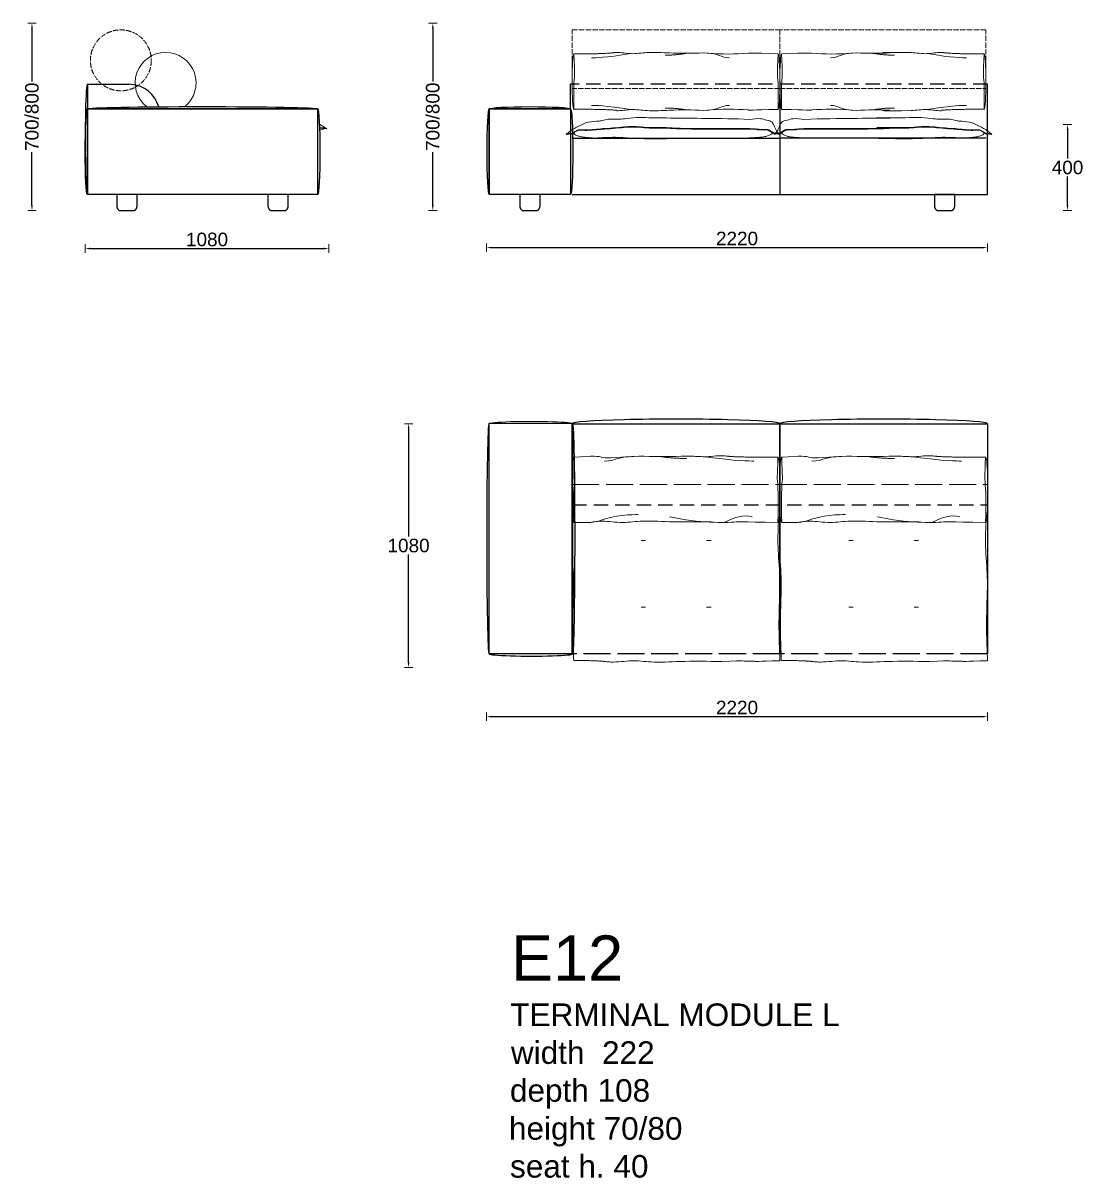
# Model space of a CAD drawing. Header units: millimetres. Extents: x 6668 to 47386, y -6732 to 35544.
# Drawn here: x 29141 to 33837, y 23814 to 28930 of the extents above; entities that cross this region are included whole.
import ezdxf

# ---------------------------------------------------------------- set-up
doc = ezdxf.new("R2010")
doc.units = ezdxf.units.MM
doc.linetypes.add('ACAD_ISO02W100', pattern=[15, 12, -3])
doc.linetypes.add('NASCOSTA', pattern=[9.525, 6.35, -3.175])
doc.layers.add('_ARREDO', color=7, linetype='Continuous')
doc.layers.add('TESTO', color=1, linetype='Continuous')
for name, color, linetype, lineweight in [('_CUSCINO SEDUTA', 8, 'Continuous', 9), ('_QUOTE', 1, 'Continuous', 9), ('_RULLO', 8, 'Continuous', 9)]:
    doc.layers.add(name, color=color, linetype=linetype, lineweight=lineweight)
doc.styles.add('Arial', font='arial.ttf')
doc.styles.get("Standard").update_dxf_attribs({"font": 'arial.ttf'})
doc.dimstyles.new('1_1', dxfattribs={"dimscale": 15, "dimtxt": 4, "dimasz": 1.5, "dimexe": 1.25, "dimexo": 2, "dimtad": 1, "dimtih": 1, "dimtoh": 1, "dimdec": 0, "dimtxsty": 'Standard', "dimcen": 2.5, "dimclrd": 256, "dimclre": 256, "dimclrt": 256, "dimadec": 0, "dimazin": 0, "dimtfac": 1, "dimtdec": 0, "dimtmove": 0, "dimatfit": 3, "dimfxl": 1.25, "dimfxlon": 1, "dimlwe": 0, "dimarcsym": 0})

# ---------------------------------------------------------------- blocks, each defined once
blk = doc.blocks.new('mr_central_90')
at = {"layer": '_ARREDO'}
for p, q in [((-46, -101.99), (-46, 0.01)), ((-46, 0.01), (46, 0.01)), ((46, 0.01), (46, -101.99))]:
    blk.add_line(p, q, dxfattribs=at)
at = {"layer": '_ARREDO', "linetype": 'ACAD_ISO02W100'}
blk.add_line((46, -101.99), (-46, -101.99), dxfattribs=at)
at = {"layer": '_ARREDO'}
blk.add_ellipse((0, 0), major_axis=(46, 0.01), ratio=0.043679, start_param=-0.000011, end_param=3.141593, dxfattribs=at)
at = {"layer": '_CUSCINO SEDUTA'}
for p, q in [((-15.5, -51.74), (-13.5, -51.74)), ((13.5, -51.74), (15.5, -51.74)), ((-15.5, -81.24), (-13.5, -81.24)), ((13.5, -81.24), (15.5, -81.24))]:
    blk.add_line(p, q, dxfattribs=at)
at = {"layer": '_CUSCINO SEDUTA', "lineweight": 9}
for points, degree in [([(-46.11, -56.03), (-46.28, -51.96), (-46.22, -47.88), (-45.97, -43.81)], 3), ([(45.25, -56.05), (45.08, -51.89), (45.15, -47.72), (45.41, -43.56)], 3), ([(-45.38, -69.61), (-45.45, -65.09), (-45.92, -60.56), (-46.11, -56.03)], 3), ([(45.98, -69.63), (45.91, -65.11), (45.44, -60.59), (45.25, -56.05)], 3), ([(-45.57, -78.73), (-45.47, -75.69), (-45.33, -72.65), (-45.38, -69.61)], 3), ([(45.79, -78.75), (45.89, -75.71), (46.03, -72.67), (45.98, -69.63)], 3), ([(-45.62, -97.4), (-45.83, -91.16), (-45.77, -84.93), (-45.57, -78.73)], 3), ([(45.74, -97.43), (45.53, -91.19), (45.59, -84.96), (45.79, -78.75)], 3), ([(-45.36, -104.97), (-45.4, -102.45), (-45.53, -99.92), (-45.62, -97.4)], 3), ([(46, -104.99), (45.96, -102.47), (45.83, -99.95), (45.74, -97.43)], 3), ([(-31.25, -105.38), (-35.92, -104.86), (-45.36, -104.97)], 2), ([(-31.25, -105.38), (-30.37, -105.5), (-29.55, -105.57), (-28.74, -105.6)], 3), ([(-28.74, -105.6), (-26.1, -105.67), (-22.49, -105.16), (-19.87, -105.07)], 3), ([(-19.87, -105.07), (-16.96, -104.97), (-14.03, -105.38), (-11.08, -105.55)], 3), ([(-11.08, -105.55), (-6.88, -105.78), (-2.64, -105.52), (1.59, -105.37)], 3), ([(1.59, -105.37), (7.83, -105.16), (14.06, -105.21), (20.26, -105.42)], 3), ([(20.26, -105.42), (32.13, -104.67), (27.94, -105.33), (34.47, -105.26)], 3), ([(34.47, -105.26), (35.15, -105.31), (35.84, -105.38), (46, -104.99)], 3)]:
    blk.add_open_spline(points, degree=degree, dxfattribs=at)
at = {"layer": '_RULLO', "linetype": 'ACAD_ISO02W100'}
blk.add_lwpolyline([(-46, -0.01), (-46, -27.01), (46, -27.01), (46, -0.01)], close=True, dxfattribs=at)
at = {"layer": '_RULLO'}
blk.add_ellipse((-45.19, -29.31), major_axis=(0, 14.51), ratio=0.069077, start_param=0, end_param=3.141593, dxfattribs=at)
at = {"layer": '_RULLO', "extrusion": (0, 0, -1)}
blk.add_ellipse((45.17, -29.33), major_axis=(0, 14.51), ratio=0.069077, start_param=0, end_param=3.141593, dxfattribs=at)
at = {"layer": '_RULLO', "lineweight": 9}
for points, degree in [([(-33.17, -14.8), (-33.85, -14.42), (-36.86, -14.25), (-45.19, -14.8)], 3), ([(-44.92, -25.33), (-44.86, -24.64), (-44.8, -23.96), (-45.19, -14.8)], 3), ([(-16.45, -14.37), (-29.32, -15.12), (-31.08, -15.36), (-33.17, -14.8)], 3), ([(-31.79, -16.58), (-26.61, -16.58), (-26.61, -14.37), (-16.45, -14.37)], 3), ([(2.22, -14.42), (-4.02, -14.63), (-10.25, -14.57), (-16.45, -14.37)], 3), ([(-7.11, -14.55), (-1.61, -15.4), (4.73, -15.4)], 2), ([(10.02, -14.5), (8.27, -14.55), (6.45, -14.27), (2.22, -14.42)], 3), ([(12.68, -14.72), (11.58, -14.61), (11.1, -14.47), (10.02, -14.5)], 3), ([(20.55, -14.19), (17.91, -14.12), (15.31, -14.63), (12.68, -14.72)], 3), ([(12.68, -14.72), (27.39, -16.54), (32.41, -16.54), (34.44, -16.54)], 3), ([(23.06, -14.41), (22.19, -14.29), (21.36, -14.22), (20.55, -14.19)], 3), ([(23.06, -14.41), (27.73, -14.93), (45.17, -14.82)], 2), ([(44.91, -25.35), (44.85, -24.67), (44.79, -23.98), (45.17, -14.82)], 3), ([(-45.19, -43.82), (-45.47, -34.52), (-45.31, -29.91), (-44.92, -25.33)], 3), ([(45.17, -43.84), (45.46, -34.54), (45.29, -29.93), (44.91, -25.35)], 3), ([(-34.82, -43.27), (-27, -40.28), (-19.38, -40.28), (-16.86, -40.28)], 3), ([(33.72, -41.22), (29.7, -40.28), (26.26, -41.27), (21.63, -43.66)], 3), ([(-36.07, -43.41), (-37.66, -43.96), (-45.19, -43.82)], 2), ([(-36.07, -43.41), (-35.2, -43.29), (-34.38, -43.22), (-33.57, -43.19)], 3), ([(-33.57, -43.19), (-30.93, -43.11), (-28.32, -43.63), (-24.7, -43.72)], 3), ([(-24.7, -43.72), (-21.79, -43.82), (-18.86, -43.4), (-15.91, -43.24)], 3), ([(-15.91, -43.24), (-11.71, -43.01), (-7.47, -43.27), (-3.24, -43.42)], 3), ([(-3.24, -43.42), (3, -43.63), (9.23, -43.57), (15.43, -43.37)], 3), ([(-2.83, -41.27), (10.47, -44.06), (21.49, -43.96), (26.64, -43.53)], 3), ([(26.64, -43.53), (27.33, -43.47), (28.01, -43.41), (45.17, -43.8)], 3)]:
    blk.add_open_spline(points, degree=degree, dxfattribs=at)
blk = doc.blocks.new('armrest_38')
at = {"layer": '_ARREDO'}
for p, q in [((-19, -101.99), (-19, 0.01)), ((-19, -0.01), (18, 0.01)), ((18, -101.99), (18, 0.01)), ((-19, -101.99), (18, -101.99))]:
    blk.add_line(p, q, dxfattribs=at)
at = {"layer": '_ARREDO', "extrusion": (0, 0, -1)}
for centre, major_axis, ratio, start_param, end_param in [((-19, -50.99), (0, 51), 0.019608, 3.141593, 6.283185), ((-0.5, -101.99), (-18.5, 0), 0.054047, 3.14149, 6.304844)]:
    blk.add_ellipse(centre, major_axis=major_axis, ratio=ratio, start_param=start_param, end_param=end_param, dxfattribs=at)
at = {"layer": '_ARREDO'}
for centre, major_axis, ratio, start_param, end_param in [((-0.5, 0.01), (18.5, 0), 0.054047, -0.000103, 3.163251), ((18, -50.99), (0, 51), 0.019608, 3.141593, 6.283185)]:
    blk.add_ellipse(centre, major_axis=major_axis, ratio=ratio, start_param=start_param, end_param=end_param, dxfattribs=at)
blk = doc.blocks.new('*D346')
at = {"layer": '_QUOTE', "lineweight": 0, "transparency": 16777216}
for p, q in [((29416.3, 27950.2), (29416.3, 27912.7)), ((30496, 27950.2), (30496, 27912.7))]:
    blk.add_line(p, q, dxfattribs=at)
at = {"layer": '_QUOTE', "lineweight": -2, "transparency": 16777216}
blk.add_line((29438.8, 27931.4), (30473.5, 27931.4), dxfattribs=at)
at = {"layer": '_QUOTE', "transparency": 16777216}
for points in [[(29438.8, 27935.2), (29438.8, 27927.7), (29416.3, 27931.4)], [(30473.5, 27935.2), (30473.5, 27927.7), (30496, 27931.4)]]:
    blk.add_solid(points, dxfattribs=at)
at = {"layer": 'Defpoints', "color": 0, "transparency": 16777216}
for p in [(29416.3, 28459.2), (30496, 28463.3), (30496, 27931.4)]:
    blk.add_point(p, dxfattribs=at)
at = {"layer": '_QUOTE', "transparency": 16777216, "insert": (29956.1, 27971.4), "char_height": 60, "attachment_point": 5}
blk.add_mtext('1080', dxfattribs=at)
blk = doc.blocks.new('*D235')
at = {"layer": '_QUOTE', "lineweight": 0, "transparency": 16777216}
for p, q in [((31194.9, 27954.3), (31194.9, 27916.8)), ((33414.5, 27954.3), (33414.5, 27916.8))]:
    blk.add_line(p, q, dxfattribs=at)
at = {"layer": '_QUOTE', "lineweight": -2, "transparency": 16777216}
blk.add_line((31217.4, 27935.5), (33392, 27935.5), dxfattribs=at)
at = {"layer": '_QUOTE', "transparency": 16777216}
for points in [[(31217.4, 27939.3), (31217.4, 27931.8), (31194.9, 27935.5)], [(33392, 27939.3), (33392, 27931.8), (33414.5, 27935.5)]]:
    blk.add_solid(points, dxfattribs=at)
at = {"layer": 'Defpoints', "color": 0, "transparency": 16777216}
for p in [(33414.5, 28360.2), (31194.9, 28292.3), (33414.5, 27935.5)]:
    blk.add_point(p, dxfattribs=at)
at = {"layer": '_QUOTE', "transparency": 16777216, "insert": (32304.7, 27975.5), "char_height": 60, "attachment_point": 5}
blk.add_mtext('2220', dxfattribs=at)
blk = doc.blocks.new('*D236')
at = {"layer": '_QUOTE', "lineweight": 0, "transparency": 16777216}
for p, q in [((31194.9, 25876.3), (31194.9, 25838.8)), ((33414.5, 25876.3), (33414.5, 25838.8))]:
    blk.add_line(p, q, dxfattribs=at)
at = {"layer": '_QUOTE', "lineweight": -2, "transparency": 16777216}
blk.add_line((31217.4, 25857.5), (33392, 25857.5), dxfattribs=at)
at = {"layer": '_QUOTE', "transparency": 16777216}
for points in [[(31217.4, 25861.3), (31217.4, 25853.8), (31194.9, 25857.5)], [(33392, 25861.3), (33392, 25853.8), (33414.5, 25857.5)]]:
    blk.add_solid(points, dxfattribs=at)
at = {"layer": 'Defpoints', "color": 0, "transparency": 16777216}
for p in [(33414.5, 26282.2), (31194.9, 26214.3), (33414.5, 25857.5)]:
    blk.add_point(p, dxfattribs=at)
at = {"layer": '_QUOTE', "transparency": 16777216, "insert": (32304.7, 25897.5), "char_height": 60, "attachment_point": 5}
blk.add_mtext('2220', dxfattribs=at)
blk = doc.blocks.new('*D237')
at = {"layer": '_QUOTE', "lineweight": 0, "transparency": 16777216}
for p, q in [((30868, 27155.5), (30830.5, 27155.5)), ((30868, 26075), (30830.5, 26075))]:
    blk.add_line(p, q, dxfattribs=at)
at = {"layer": '_QUOTE', "lineweight": -2, "transparency": 16777216}
for p, q in [((30849.2, 27133), (30849.2, 26655.3)), ((30849.2, 26097.5), (30849.2, 26575.2))]:
    blk.add_line(p, q, dxfattribs=at)
at = {"layer": '_QUOTE', "transparency": 16777216}
for points in [[(30845.5, 27133), (30853, 27133), (30849.2, 27155.5)], [(30845.5, 26097.5), (30853, 26097.5), (30849.2, 26075)]]:
    blk.add_solid(points, dxfattribs=at)
at = {"layer": 'Defpoints', "color": 0, "transparency": 16777216}
for p in [(30849.2, 27155.5), (32574.9, 27155.5), (32493.6, 26075)]:
    blk.add_point(p, dxfattribs=at)
at = {"layer": '_QUOTE', "transparency": 16777216, "insert": (30849.2, 26615.2), "char_height": 60, "attachment_point": 5}
blk.add_mtext('1080', dxfattribs=at)
blk = doc.blocks.new('*D273')
at = {"layer": '_QUOTE', "lineweight": 0, "transparency": 16777216}
for p, q in [((29199.1, 28930.2), (29161.6, 28930.2)), ((29199.1, 28100.3), (29161.6, 28100.3))]:
    blk.add_line(p, q, dxfattribs=at)
at = {"layer": '_QUOTE', "lineweight": -2, "transparency": 16777216}
for p, q in [((29180.3, 28907.7), (29180.3, 28672.1)), ((29180.3, 28122.8), (29180.3, 28358.4))]:
    blk.add_line(p, q, dxfattribs=at)
at = {"layer": '_QUOTE', "transparency": 16777216}
for points in [[(29176.6, 28907.7), (29184.1, 28907.7), (29180.3, 28930.2)], [(29176.6, 28122.8), (29184.1, 28122.8), (29180.3, 28100.3)]]:
    blk.add_solid(points, dxfattribs=at)
at = {"layer": 'Defpoints', "color": 0, "transparency": 16777216}
for p in [(29750.4, 28930.2), (29180.3, 28100.3), (29942.8, 28100.3)]:
    blk.add_point(p, dxfattribs=at)
at = {"layer": '_QUOTE', "transparency": 16777216, "insert": (29180.3, 28515.2), "char_height": 60, "attachment_point": 5, "rotation": 90}
blk.add_mtext('700/800', dxfattribs=at)
blk = doc.blocks.new('*D274')
at = {"layer": '_QUOTE', "lineweight": 0, "transparency": 16777216}
for p, q in [((30975.3, 28930.2), (30937.8, 28930.2)), ((30975.3, 28100.3), (30937.8, 28100.3))]:
    blk.add_line(p, q, dxfattribs=at)
at = {"layer": '_QUOTE', "lineweight": -2, "transparency": 16777216}
for p, q in [((30956.5, 28907.7), (30956.5, 28672.1)), ((30956.5, 28122.8), (30956.5, 28358.4))]:
    blk.add_line(p, q, dxfattribs=at)
at = {"layer": '_QUOTE', "transparency": 16777216}
for points in [[(30952.8, 28907.7), (30960.3, 28907.7), (30956.5, 28930.2)], [(30952.8, 28122.8), (30960.3, 28122.8), (30956.5, 28100.3)]]:
    blk.add_solid(points, dxfattribs=at)
at = {"layer": 'Defpoints', "color": 0, "transparency": 16777216}
for p in [(31526.6, 28930.2), (30956.5, 28100.3), (31719, 28100.3)]:
    blk.add_point(p, dxfattribs=at)
at = {"layer": '_QUOTE', "transparency": 16777216, "insert": (30956.5, 28515.2), "char_height": 60, "attachment_point": 5, "rotation": 90}
blk.add_mtext('700/800', dxfattribs=at)
blk = doc.blocks.new('*D302')
at = {"layer": '_QUOTE', "lineweight": 0, "transparency": 16777216}
for p, q in [((33750.6, 28480.3), (33788.1, 28480.3)), ((33750.6, 28100.3), (33788.1, 28100.3))]:
    blk.add_line(p, q, dxfattribs=at)
at = {"layer": '_QUOTE', "lineweight": -2, "transparency": 16777216}
for p, q in [((33769.3, 28457.8), (33769.3, 28330.3)), ((33769.3, 28122.8), (33769.3, 28250.3))]:
    blk.add_line(p, q, dxfattribs=at)
at = {"layer": '_QUOTE', "transparency": 16777216}
for points in [[(33765.6, 28457.8), (33773.1, 28457.8), (33769.3, 28480.3)], [(33765.6, 28122.8), (33773.1, 28122.8), (33769.3, 28100.3)]]:
    blk.add_solid(points, dxfattribs=at)
at = {"layer": 'Defpoints', "color": 0, "transparency": 16777216}
for p in [(33125.8, 28480.3), (33125.8, 28100.3), (33769.3, 28100.3)]:
    blk.add_point(p, dxfattribs=at)
at = {"layer": '_QUOTE', "transparency": 16777216, "insert": (33769.3, 28290.3), "char_height": 60, "attachment_point": 5}
blk.add_mtext('400', dxfattribs=at)
blk = doc.blocks.new('PIEDINO MIAMI SOFT_PANAMA H7CM')
at = {"color": 0, "linetype": 'ByBlock', "lineweight": -2}
for points in [[(45, 0), (-45, 0)], [(-45, 0), (-45, -50.4)], [(-45, -50.4), (-45, -51.2), (-44.9, -52), (-44.8, -52.9), (-44.7, -53.7), (-44.5, -54.5), (-44.4, -55.3), (-44.2, -56.1), (-43.9, -56.9), (-43.7, -57.7), (-43.4, -58.5), (-43.1, -59.3), (-42.7, -60), (-42.4, -60.8), (-42, -61.5), (-41.6, -62.2), (-41.1, -63), (-40.7, -63.6), (-40.2, -64.3), (-39.7, -65), (-39.1, -65.6), (-38.6, -66.2), (-38, -66.8), (-37.4, -67.4), (-36.8, -68), (-36.1, -68.5), (-35.5, -69), (-34.8, -69.5), (-34.1, -70)], [(34.1, -70), (34.8, -69.5), (35.5, -69), (36.1, -68.5), (36.8, -68), (37.4, -67.4), (38, -66.8), (38.6, -66.2), (39.1, -65.6), (39.7, -65), (40.2, -64.3), (40.7, -63.6), (41.1, -63), (41.6, -62.2), (42, -61.5), (42.4, -60.8), (42.7, -60), (43.1, -59.3), (43.4, -58.5), (43.7, -57.7), (43.9, -56.9), (44.2, -56.1), (44.4, -55.3), (44.5, -54.5), (44.7, -53.7), (44.8, -52.9), (44.9, -52), (45, -51.2), (45, -50.4)], [(45, -50.4), (45, 0)], [(-34.1, -70), (34.1, -70)]]:
    blk.add_lwpolyline(points, dxfattribs=at)

msp = doc.modelspace()

# ---------------------------------------------------------------- linework, layer by layer
at = {"layer": '_ARREDO'}
for p, q in [((29426.1, 28660), (29426.1, 28170.3)), ((29426.1, 28660), (29587.5, 28660)), ((31566.9, 28550.1), (31566.9, 28660)), ((32494.5, 28671), (32494.5, 28170.3)), ((33414.5, 28170.3), (33414.5, 28660)), ((30446.1, 28550.3), (29426.1, 28550.3)), ((29426.1, 28550.3), (29426.1, 28170.3)), ((30446.1, 28550.3), (30446.1, 28170.3)), ((31566.9, 28550.1), (31206.9, 28550.1)), ((31206.9, 28550.1), (31206.9, 28170.3)), ((31206.9, 28170.3), (31206.9, 28550.1)), ((31206.9, 28550.1), (31566.9, 28550.1)), ((31566.9, 28550.1), (31566.9, 28170.3)), ((31566.9, 28550.1), (31566.9, 28170.3)), ((31574, 28420.3), (32494.5, 28420.3)), ((33407.4, 28420.3), (32494.5, 28420.3)), ((31566.9, 28170.3), (31206.9, 28170.3)), ((31436.9, 28170.3), (31316.9, 28170.3)), ((31574, 28170.3), (32494.5, 28170.3)), ((32494.5, 28170.3), (33414.5, 28170.3))]:
    msp.add_line(p, q, dxfattribs=at)
for points in [[(29426.1, 28660), (29610, 28660)], [(29619.5, 28658.5), (29610, 28660)]]:
    msp.add_lwpolyline(points, dxfattribs=at)
at = {"layer": '_ARREDO', "linetype": 'NASCOSTA', "ltscale": 10}
for points in [[(33414.5, 28660), (31566.9, 28660)], [(31574.5, 26795.4), (33414.5, 26795.4)]]:
    msp.add_lwpolyline(points, dxfattribs=at)
at = {"layer": '_ARREDO'}
msp.add_lwpolyline([(30446.1, 28170.3), (29426.1, 28170.3), (29426.1, 28550.3), (30446.1, 28550.3)], close=True, dxfattribs=at)
msp.add_arc((29609.2, 28520.6), 138.3, 16.3327, 85.719, dxfattribs=at)
msp.add_ellipse((29426.1, 28415.4), major_axis=(0, 244.6), ratio=0.040884, start_param=0, end_param=3.141593, dxfattribs=at)
at = {"layer": '_ARREDO', "extrusion": (0, 0, -1)}
for centre, major_axis, ratio in [((29426.1, 28360.3), (0, 190), 0.052632), ((29936.1, 28550.3), (510, 0), 0.019608), ((30446.1, 28360.3), (0, -190), 0.052632), ((31206.9, 28360.2), (0, 189.9), 0.052652), ((31386.9, 28550.1), (180, 0), 0.055556), ((31566.9, 28360.2), (0, -189.9), 0.052652)]:
    msp.add_ellipse(centre, major_axis=major_axis, ratio=ratio, start_param=3.141593, end_param=6.283185, dxfattribs=at)
at = {"layer": '_CUSCINO SEDUTA'}
for p, q in [((31681.3, 28459.9), (31701, 28461.3)), ((33300.2, 28459.9), (33280.5, 28461.3))]:
    msp.add_line(p, q, dxfattribs=at)
for points, degree in [([(31752.2, 28504.3), (31740.1, 28504.8), (31730.3, 28506), (31701, 28496.7)], 3), ([(31816.6, 28507.3), (31793.6, 28504.9), (31770.4, 28503.7), (31752.2, 28504.3)], 3), ([(31872.6, 28512.3), (31853.9, 28512.1), (31835.4, 28509.3), (31816.6, 28507.3)], 3), ([(31928, 28510.2), (31909.5, 28510.5), (31891, 28512.7), (31872.6, 28512.3)], 3), ([(31969.3, 28510.7), (31955.6, 28510.9), (31941.8, 28510), (31928, 28510.2)], 3), ([(32031.4, 28508.9), (31997.9, 28509.4), (31983.6, 28510.6), (31969.3, 28510.7)], 3), ([(32362, 28503.3), (32225.7, 28509.7), (32094.8, 28507.9), (32031.4, 28508.9)], 3), ([(32362, 28503.3), (32376.7, 28503.3), (32391.2, 28509), (32409.6, 28506.7)], 3), ([(32409.6, 28506.7), (32418.2, 28505.6), (32427.7, 28502.8), (32435.8, 28500.7)], 3), ([(32435.8, 28500.7), (32446.1, 28498), (32454.2, 28496.5), (32459.8, 28491)], 3), ([(32527.2, 28500.7), (32516.9, 28498), (32508.7, 28496.5), (32503.1, 28491)], 3), ([(32553.4, 28506.7), (32544.7, 28505.6), (32535.2, 28502.8), (32527.2, 28500.7)], 3), ([(32601, 28503.3), (32586.2, 28503.3), (32571.7, 28509), (32553.4, 28506.7)], 3), ([(32601, 28503.3), (32763.4, 28509.7), (32894.3, 28507.9), (32957.1, 28508.9)], 3), ([(32919.3, 28510.7), (32933, 28510.9), (32946.8, 28510), (32960.6, 28510.2)], 3), ([(32957.1, 28508.9), (32990.6, 28509.4), (33004.9, 28510.6), (32919.3, 28510.7)], 3), ([(32960.6, 28510.2), (33071.9, 28510.5), (33090.4, 28512.7), (33108.9, 28512.3)], 3), ([(33108.9, 28512.3), (33127.5, 28512.1), (33146.1, 28509.3), (33164.8, 28507.3)], 3), ([(33164.8, 28507.3), (33187.8, 28504.9), (33211, 28503.7), (33229.2, 28504.3)], 3), ([(33229.2, 28504.3), (33241.3, 28504.8), (33251.2, 28506), (33280.5, 28496.7)], 3), ([(30455, 28481.8), (30458.2, 28480), (30460.7, 28478.4), (30463.2, 28476.8)], 3), ([(30455.3, 28467.3), (30459.6, 28466.5), (30464.7, 28466.5), (30469.5, 28466.2)], 3), ([(30455.4, 28464.9), (30459.7, 28464.2), (30464.7, 28464.1), (30469.5, 28463.8)], 3), ([(30478, 28463.3), (30469.5, 28459.4), (30462.1, 28457.3), (30455.5, 28455.9)], 3), ([(30463.2, 28476.8), (30470.9, 28472), (30478.7, 28467.2), (30486.4, 28462.4)], 3), ([(30469.5, 28466.2), (30473.7, 28466), (30477.8, 28465.6), (30481.9, 28465.2)], 3), ([(30469.5, 28463.8), (30475.3, 28463.6), (30480.9, 28463), (30486.4, 28462.5)], 3), ([(31566, 28451.5), (31559.7, 28446.6), (31553.3, 28441.9), (31546.9, 28437.1)], 3), ([(31636.2, 28489.5), (31583.2, 28465), (31574.7, 28458.2), (31566, 28451.5)], 3), ([(31583.3, 28447.5), (31580.5, 28445.6), (31577.7, 28443.5), (31574.1, 28442.4)], 3), ([(31592.9, 28453.5), (31589.6, 28451.5), (31586.4, 28449.6), (31583.3, 28447.5)], 3), ([(31592.9, 28451.2), (31589.6, 28449.2), (31586.4, 28447.3), (31583.3, 28445.2)], 3), ([(31602.6, 28457.9), (31599, 28457.2), (31595.9, 28455.3), (31592.9, 28453.5)], 3), ([(31602.6, 28455.6), (31599, 28454.9), (31595.9, 28452.9), (31592.9, 28451.2)], 3), ([(31613.4, 28458), (31609.6, 28458.2), (31605.9, 28458.5), (31602.6, 28457.9)], 3), ([(31613.4, 28455.6), (31609.6, 28455.9), (31605.9, 28456.2), (31602.6, 28455.6)], 3), ([(31681.3, 28459.9), (31659, 28458), (31636.8, 28456.5), (31613.4, 28458)], 3), ([(31681.3, 28457.5), (31659, 28455.6), (31636.8, 28454.2), (31613.4, 28455.6)], 3), ([(31681.3, 28495.4), (31665.8, 28494.4), (31650.5, 28492.9), (31636.2, 28489.5)], 3), ([(31701, 28496.7), (31697.3, 28496.5), (31693.7, 28496.3), (31681.3, 28495.4)], 3), ([(31701, 28459.2), (31697.3, 28458.9), (31693.7, 28458.6), (31681.3, 28457.5)], 3), ([(31730.4, 28463.8), (31720.6, 28463.5), (31710.8, 28463.6), (31701, 28461.3)], 3), ([(31731.7, 28461.4), (31721.5, 28461), (31711.3, 28461.2), (31701, 28459.2)], 3), ([(31779.5, 28468.2), (31763.1, 28466.5), (31746.8, 28464.4), (31730.4, 28463.8)], 3), ([(31780.9, 28465.8), (31764.4, 28464.1), (31748.2, 28462), (31731.7, 28461.4)], 3), ([(31871.3, 28471.1), (31840.8, 28473.1), (31809.9, 28471.3), (31779.5, 28468.2)], 3), ([(31872.6, 28468.6), (31842.2, 28470.7), (31811.3, 28468.9), (31780.9, 28465.8)], 3), ([(31913.5, 28467.6), (31899.4, 28468.3), (31885.4, 28470.1), (31871.3, 28471.1)], 3), ([(31914.9, 28465.2), (31900.7, 28465.9), (31886.7, 28467.7), (31872.6, 28468.6)], 3), ([(31964.5, 28467.6), (31947.5, 28467.6), (31930.4, 28466.9), (31913.5, 28467.6)], 3), ([(31965.9, 28465.2), (31948.8, 28465.2), (31931.8, 28464.4), (31914.9, 28465.2)], 3), ([(32034.6, 28464.9), (32011.3, 28466.3), (31988, 28467.7), (31964.5, 28467.6)], 3), ([(32036, 28462.5), (32012.6, 28463.8), (31989.3, 28465.2), (31965.9, 28465.2)], 3), ([(32362, 28462.6), (32072.5, 28462.8), (32053.5, 28463.8), (32034.6, 28464.9)], 3), ([(32369.4, 28460.2), (32077.9, 28460.2), (32056.9, 28461.3), (32036, 28462.5)], 3), ([(32362, 28462.6), (32383.3, 28462.9), (32405.9, 28458), (32429.8, 28459)], 3), ([(32369.4, 28460.2), (32382.8, 28460.4), (32405, 28455.5), (32428.5, 28456.5)], 3), ([(32428.5, 28456.5), (32432.2, 28456.7), (32435.9, 28457), (32439.2, 28456.4)], 3), ([(32429.8, 28459), (32433.6, 28459.1), (32437.3, 28459.4), (32440.6, 28458.8)], 3), ([(32439.2, 28456.4), (32442.9, 28455.7), (32445.9, 28453.8), (32448.9, 28452)], 3), ([(32440.6, 28458.8), (32444.3, 28458.1), (32447.3, 28456.2), (32450.2, 28454.5)], 3), ([(32448.9, 28452), (32452.3, 28450), (32455.4, 28448.1), (32458.6, 28446)], 3), ([(32450.2, 28454.5), (32453.6, 28452.4), (32456.8, 28450.5), (32460, 28448.4)], 3), ([(32459.8, 28491), (32468.3, 28482.9), (32471.1, 28466.1), (32477.5, 28455.3)], 3), ([(32460, 28448.4), (32462.7, 28446.5), (32465.5, 28444.4), (32469.1, 28443.3)], 3), ([(32485.4, 28455.3), (32480.8, 28447.5), (32474.5, 28442.7), (32468, 28437.9)], 3), ([(32477.5, 28455.3), (32482.1, 28447.5), (32488.5, 28442.7), (32494.9, 28437.9)], 3), ([(32503.1, 28491), (32494.7, 28482.9), (32491.8, 28466.1), (32485.4, 28455.3)], 3), ([(32503, 28448.4), (32500.2, 28446.5), (32497.4, 28444.4), (32493.8, 28443.3)], 3), ([(32512.7, 28454.5), (32509.3, 28452.4), (32506.1, 28450.5), (32503, 28448.4)], 3), ([(32514.1, 28452), (32510.6, 28450), (32507.5, 28448.1), (32504.3, 28446)], 3), ([(32522.4, 28458.8), (32518.7, 28458.1), (32515.6, 28456.2), (32512.7, 28454.5)], 3), ([(32523.7, 28456.4), (32520, 28455.7), (32517, 28453.8), (32514.1, 28452)], 3), ([(32533.1, 28459), (32529.3, 28459.1), (32525.6, 28459.4), (32522.4, 28458.8)], 3), ([(32534.4, 28456.5), (32530.7, 28456.7), (32527, 28457), (32523.7, 28456.4)], 3), ([(32601, 28462.6), (32579.7, 28462.9), (32557, 28458), (32533.1, 28459)], 3), ([(32593.5, 28460.2), (32580.1, 28460.4), (32558, 28455.5), (32534.4, 28456.5)], 3), ([(32593.5, 28460.2), (32910.6, 28460.2), (32931.6, 28461.3), (32952.5, 28462.5)], 3), ([(32601, 28462.6), (32916, 28462.8), (32935, 28463.8), (32953.9, 28464.9)], 3), ([(32922.7, 28465.2), (32939.8, 28465.2), (32956.8, 28464.4), (33066.6, 28465.2)], 3), ([(32924.1, 28467.6), (32941.1, 28467.6), (32958.2, 28466.9), (33068, 28467.6)], 3), ([(32952.5, 28462.5), (32975.9, 28463.8), (32999.2, 28465.2)], 2), ([(32953.9, 28464.9), (32977.3, 28466.3), (33000.6, 28467.7)], 2), ([(33066.6, 28465.2), (33080.7, 28465.9), (33094.7, 28467.7), (33108.9, 28468.6)], 3), ([(33068, 28467.6), (33082, 28468.3), (33096.1, 28470.1), (33110.2, 28471.1)], 3), ([(33108.9, 28468.6), (33139.3, 28470.7), (33170.2, 28468.9), (33200.6, 28465.8)], 3), ([(33110.2, 28471.1), (33140.6, 28473.1), (33171.6, 28471.3), (33201.9, 28468.2)], 3), ([(33200.6, 28465.8), (33217, 28464.1), (33233.3, 28462), (33249.7, 28461.4)], 3), ([(33201.9, 28468.2), (33218.4, 28466.5), (33234.6, 28464.4), (33251.1, 28463.8)], 3), ([(33249.7, 28461.4), (33259.9, 28461), (33270.2, 28461.2), (33280.4, 28459.2)], 3), ([(33251.1, 28463.8), (33260.8, 28463.5), (33270.7, 28463.6), (33280.5, 28461.3)], 3), ([(33280.4, 28496.7), (33284.1, 28496.5), (33287.7, 28496.3), (33300.2, 28495.4)], 3), ([(33280.4, 28459.2), (33284.1, 28458.9), (33287.7, 28458.6), (33300.2, 28457.5)], 3), ([(33300.2, 28495.4), (33315.7, 28494.4), (33330.9, 28492.9), (33345.2, 28489.5)], 3), ([(33300.2, 28459.9), (33322.4, 28458), (33344.6, 28456.5), (33368.1, 28458)], 3), ([(33300.2, 28457.5), (33322.4, 28455.6), (33344.6, 28454.2), (33368.1, 28455.6)], 3), ([(33345.2, 28489.5), (33398.2, 28465), (33406.8, 28458.2), (33415.5, 28451.5)], 3), ([(33368.1, 28458), (33371.9, 28458.2), (33375.6, 28458.5), (33378.8, 28457.9)], 3), ([(33368.1, 28455.6), (33371.9, 28455.9), (33375.6, 28456.2), (33378.8, 28455.6)], 3), ([(33378.8, 28457.9), (33382.5, 28457.2), (33385.6, 28455.3), (33388.5, 28453.5)], 3), ([(33378.8, 28455.6), (33382.5, 28454.9), (33385.6, 28452.9), (33388.5, 28451.2)], 3), ([(33388.5, 28453.5), (33391.8, 28451.5), (33395, 28449.6), (33398.1, 28447.5)], 3), ([(33388.5, 28451.2), (33391.8, 28449.2), (33395, 28447.3), (33398.1, 28445.2)], 3), ([(33398.1, 28447.5), (33400.9, 28445.6), (33403.7, 28443.5), (33407.3, 28442.4)], 3), ([(33415.5, 28451.5), (33421.7, 28446.6), (33428.1, 28441.9), (33434.5, 28437.1)], 3), ([(31560.8, 28440.9), (31556.1, 28440.6), (31551.5, 28440), (31547, 28439.5)], 3), ([(31560.8, 28438.5), (31556.1, 28438.2), (31551.5, 28437.7), (31547, 28437.1)], 3), ([(31574.1, 28442.4), (31570.3, 28441.2), (31565.4, 28441.2), (31560.8, 28440.9)], 3), ([(31574.1, 28440.1), (31570.3, 28438.9), (31565.4, 28438.8), (31560.8, 28438.5)], 3), ([(31583.3, 28445.2), (31580.5, 28443.3), (31577.7, 28441.2), (31574.1, 28440.1)], 3), ([(31580.3, 28443.1), (31582.2, 28440.3), (31584.3, 28437.5), (31587.5, 28435.4)], 3), ([(31587.5, 28435.4), (31591.3, 28432.9), (31596.8, 28431.4), (31602.1, 28429.8)], 3), ([(31602.1, 28429.8), (31607, 28428.3), (31611.7, 28426.8), (31616.7, 28425.9)], 3), ([(31616.7, 28425.9), (31622.7, 28424.7), (31629.1, 28424.4), (31635.5, 28424.1)], 3), ([(31674.7, 28420.8), (31661.7, 28421.8), (31648.6, 28422.9), (31635.5, 28424.1)], 3), ([(31765.9, 28424.2), (31735.5, 28424.6), (31705.1, 28422.6), (31674.7, 28420.8)], 3), ([(31852.1, 28419.7), (31823.3, 28421.3), (31794.6, 28423.9), (31765.9, 28424.2)], 3), ([(32012.5, 28418.6), (31959.2, 28417.1), (31905.5, 28416.8), (31852.1, 28419.7)], 3), ([(32360.6, 28421.2), (32065, 28420.5), (32038.9, 28419.4), (32012.5, 28418.6)], 3), ([(32360.6, 28421.2), (32375.8, 28422.3), (32391.1, 28423.6), (32406.3, 28424.9)], 3), ([(32425.1, 28426.7), (32419.1, 28425.6), (32412.7, 28425.2), (32406.3, 28424.9)], 3), ([(32439.7, 28430.6), (32434.9, 28429.2), (32430.2, 28427.6), (32425.1, 28426.7)], 3), ([(32454.4, 28436.2), (32450.6, 28433.7), (32445.1, 28432.2), (32439.7, 28430.6)], 3), ([(32461.6, 28443.9), (32459.6, 28441.1), (32457.6, 28438.3), (32454.4, 28436.2)], 3), ([(32458.6, 28446), (32461.4, 28444.1), (32464.2, 28442), (32467.7, 28440.9)], 3), ([(32467.7, 28440.9), (32471.6, 28439.7), (32476.4, 28439.7), (32481, 28439.4)], 3), ([(32482, 28439.4), (32477.2, 28439.1), (32472.7, 28438.5), (32468.1, 28437.9)], 3), ([(32469.1, 28443.3), (32472.9, 28442.1), (32477.7, 28442.1), (32482.3, 28441.8)], 3), ([(32480.6, 28441.8), (32477.8, 28441.6), (32474.9, 28441.3), (32472.2, 28441)], 3), ([(32493.8, 28443.3), (32490, 28442.1), (32485.2, 28442.1), (32480.6, 28441.8)], 3), ([(32481, 28439.4), (32485.8, 28439.1), (32490.3, 28438.5), (32494.9, 28437.9)], 3), ([(32495.2, 28440.9), (32491.3, 28439.7), (32486.6, 28439.7), (32482, 28439.4)], 3), ([(32482.3, 28441.8), (32485.1, 28441.6), (32488, 28441.3), (32490.8, 28441)], 3), ([(32504.3, 28446), (32501.6, 28444.1), (32498.8, 28442), (32495.2, 28440.9)], 3), ([(32501.3, 28443.9), (32503.4, 28441.1), (32505.3, 28438.3), (32508.6, 28436.2)], 3), ([(32508.6, 28436.2), (32512.4, 28433.7), (32517.9, 28432.2), (32523.2, 28430.6)], 3), ([(32523.2, 28430.6), (32528, 28429.2), (32532.8, 28427.6), (32537.8, 28426.7)], 3), ([(32537.8, 28426.7), (32543.8, 28425.6), (32550.2, 28425.2), (32556.6, 28424.9)], 3), ([(32602.3, 28421.2), (32587.1, 28422.3), (32571.8, 28423.6), (32556.6, 28424.9)], 3), ([(32602.3, 28421.2), (32923.5, 28420.5), (32949.7, 28419.4), (32976, 28418.6)], 3), ([(32976, 28418.6), (33075.9, 28416.8), (33129.4, 28419.7)], 2), ([(33129.4, 28419.7), (33158.1, 28421.3), (33186.8, 28423.9), (33215.5, 28424.2)], 3), ([(33215.5, 28424.2), (33245.9, 28424.6), (33276.3, 28422.6), (33306.7, 28420.8)], 3), ([(33306.7, 28420.8), (33319.8, 28421.8), (33332.9, 28422.9), (33345.9, 28424.1)], 3), ([(33364.8, 28425.9), (33358.7, 28424.7), (33352.3, 28424.4), (33345.9, 28424.1)], 3), ([(33379.3, 28429.8), (33374.4, 28428.3), (33369.7, 28426.8), (33364.8, 28425.9)], 3), ([(33393.9, 28435.4), (33390.1, 28432.9), (33384.7, 28431.4), (33379.3, 28429.8)], 3), ([(33401.2, 28443.1), (33399.2, 28440.3), (33397.1, 28437.5), (33393.9, 28435.4)], 3), ([(33398.1, 28445.2), (33400.9, 28443.3), (33403.7, 28441.2), (33407.3, 28440.1)], 3), ([(33407.3, 28442.4), (33411.2, 28441.2), (33416, 28441.2), (33420.6, 28440.9)], 3), ([(33407.3, 28440.1), (33411.2, 28438.9), (33416, 28438.8), (33420.6, 28438.5)], 3), ([(33420.6, 28440.9), (33425.3, 28440.6), (33429.9, 28440), (33434.5, 28439.5)], 3), ([(33420.6, 28438.5), (33425.3, 28438.2), (33429.9, 28437.7), (33434.5, 28437.1)], 3)]:
    msp.add_open_spline(points, degree=degree, dxfattribs=at)
at = {"layer": '_RULLO', "linetype": 'ACAD_ISO02W100', "ltscale": 2}
for points in [[(31574, 28900.3), (32494.5, 28900.3), (32494.5, 28641), (31574, 28641)], [(33407.4, 28900.3), (32494.5, 28900.3), (32494.5, 28641), (33407.4, 28641)]]:
    msp.add_lwpolyline(points, close=True, dxfattribs=at)
msp.add_circle((29574.2, 28765.3), 135, dxfattribs=at)
at = {"layer": '_RULLO'}
msp.add_arc((29772.6, 28665.3), 135, 308.8611, 231.156, dxfattribs=at)
for centre, major_axis, ratio, start_param, end_param in [((31582, 28671.1), (0, -122.9), 0.065265, 3.141593, 6.283185), ((32502.5, 28671.6), (0, 122.6), 0.065432, -0.000114, 3.139138)]:
    msp.add_ellipse(centre, major_axis=major_axis, ratio=ratio, start_param=start_param, end_param=end_param, dxfattribs=at)
at = {"layer": '_RULLO', "extrusion": (0, 0, -1)}
for centre, major_axis, ratio, start_param, end_param in [((32486.5, 28671.6), (0, 122.6), 0.065432, -0.000114, 3.139138), ((33399.4, 28671.1), (0, -122.9), 0.065265, 3.141593, 6.283185)]:
    msp.add_ellipse(centre, major_axis=major_axis, ratio=ratio, start_param=start_param, end_param=end_param, dxfattribs=at)
at = {"layer": '_RULLO', "lineweight": 9}
for points, degree in [([(31771.6, 28800.3), (31714.1, 28792.8), (31582, 28793.9)], 2), ([(31584.1, 28688.6), (31584.6, 28695.5), (31585.7, 28702.3), (31582, 28793.9)], 3), ([(31834.5, 28794.9), (31716.9, 28776.7), (31676.7, 28776.7), (31660.4, 28776.7)], 3), ([(31751.5, 28798.1), (31758.5, 28799.2), (31765.1, 28800), (31771.6, 28800.3)], 3), ([(31771.6, 28800.3), (31792.7, 28801), (31813.5, 28795.9), (31834.5, 28794.9)], 3), ([(31834.5, 28794.9), (31857.8, 28793.9), (31881.3, 28798.1), (31904.9, 28799.7)], 3), ([(31904.9, 28799.7), (31938.4, 28802.1), (31972.4, 28799.4), (32006.2, 28798)], 3), ([(32080.9, 28796.6), (32036.8, 28788.1), (31986.2, 28788.1)], 2), ([(32006.2, 28798), (32056.1, 28795.8), (32106.5, 28796.4), (32156.1, 28798.4)], 3), ([(32156.1, 28798.4), (32251.1, 28790.9), (32292.6, 28792.5), (32353.8, 28796.8)], 3), ([(32270.9, 28776.3), (32229.4, 28776.3), (32229.4, 28798.4), (32156.1, 28798.4)], 3), ([(32353.8, 28796.8), (32359.3, 28797.4), (32364.8, 28798), (32486.5, 28794.2)], 3), ([(32484.4, 28688.8), (32483.9, 28695.7), (32483.4, 28702.6), (32486.5, 28794.2)], 3), ([(32635.3, 28796.8), (32629.8, 28797.4), (32624.3, 28798), (32502.5, 28794.2)], 3), ([(32504.7, 28688.8), (32505.1, 28695.7), (32505.6, 28702.6), (32502.5, 28794.2)], 3), ([(32832.9, 28798.4), (32738, 28790.9), (32696.5, 28792.5), (32635.3, 28796.8)], 3), ([(32718.2, 28776.3), (32759.6, 28776.3), (32759.6, 28798.4), (32832.9, 28798.4)], 3), ([(32982.3, 28798), (32932.4, 28795.8), (32882.6, 28796.4), (32832.9, 28798.4)], 3), ([(32907.6, 28796.6), (32951.7, 28788.1), (33002.3, 28788.1)], 2), ([(33076.6, 28799.7), (32950.2, 28802.1), (32916.2, 28799.4), (32982.3, 28798)], 3), ([(33146.9, 28794.9), (33123.6, 28793.9), (33100.2, 28798.1), (33076.6, 28799.7)], 3), ([(33209.9, 28800.3), (33188.7, 28801), (33167.9, 28795.9), (33146.9, 28794.9)], 3), ([(33146.9, 28794.9), (33264.6, 28776.7), (33304.7, 28776.7), (33321, 28776.7)], 3), ([(33229.9, 28798.1), (33222.9, 28799.2), (33216.4, 28800), (33209.9, 28800.3)], 3), ([(33209.9, 28800.3), (33267.3, 28792.8), (33399.4, 28793.9)], 2), ([(33397.3, 28688.6), (33396.8, 28695.5), (33395.7, 28702.3), (33399.4, 28793.9)], 3), ([(31582, 28548.2), (31579.7, 28641.2), (31581, 28656.5), (31584.1, 28688.6)], 3), ([(32486.5, 28548), (32488.7, 28645), (32487.4, 28658.5), (32484.4, 28688.8)], 3), ([(32502.5, 28548), (32500.4, 28645), (32501.7, 28658.5), (32504.7, 28688.8)], 3), ([(33399.4, 28548.2), (33401.7, 28641.2), (33400.4, 28656.5), (33397.3, 28688.6)], 3), ([(31834.5, 28547.2), (31716.9, 28565.4), (31676.7, 28565.4), (31660.4, 28565.4)], 3), ([(32080.9, 28545.5), (32036.8, 28554), (31986.2, 28554)], 2), ([(32270.9, 28565.8), (32229.4, 28565.8), (32229.4, 28543.7), (32156.1, 28543.7)], 3), ([(32156.1, 28543.7), (32251.1, 28551.2), (32292.6, 28549.6), (32353.8, 28545.3)], 3), ([(32832.9, 28543.7), (32738, 28551.2), (32696.5, 28549.6), (32635.3, 28545.3)], 3), ([(32718.2, 28565.8), (32759.6, 28565.8), (32759.6, 28543.7), (32832.9, 28543.7)], 3), ([(32907.6, 28545.5), (32951.7, 28554), (33002.3, 28554)], 2), ([(33146.9, 28547.2), (33264.6, 28565.4), (33304.7, 28565.4), (33321, 28565.4)], 3), ([(31771.6, 28544), (31714.1, 28549.3), (31582, 28548.2)], 2), ([(31771.6, 28541.9), (31792.7, 28541.1), (31813.5, 28546.3), (31834.5, 28547.2)], 3), ([(31834.5, 28547.2), (31857.8, 28548.2), (31881.3, 28544), (31904.9, 28542.4)], 3), ([(31904.9, 28542.4), (31938.4, 28540), (31972.4, 28542.7), (32006.2, 28544.2)], 3), ([(32006.2, 28544.2), (32056.1, 28546.3), (32106.5, 28545.7), (32156.1, 28543.7)], 3), ([(32353.8, 28545.3), (32359.3, 28544.7), (32364.8, 28544.1), (32486.5, 28548)], 3), ([(32635.3, 28545.3), (32629.8, 28544.7), (32624.3, 28544.1), (32502.5, 28548)], 3), ([(32982.3, 28544.2), (32932.4, 28546.3), (32882.6, 28545.7), (32832.9, 28543.7)], 3), ([(33076.6, 28542.4), (32950.2, 28540), (32916.2, 28542.7), (32982.3, 28544.2)], 3), ([(33146.9, 28547.2), (33123.6, 28548.2), (33100.2, 28544), (33076.6, 28542.4)], 3), ([(33209.9, 28541.9), (33188.7, 28541.1), (33167.9, 28546.3), (33146.9, 28547.2)], 3), ([(33209.9, 28544), (33267.3, 28549.3), (33399.4, 28548.2)], 2)]:
    msp.add_open_spline(points, degree=degree, dxfattribs=at)

# ---------------------------------------------------------------- block references
at = {"layer": '_ARREDO'}
for p in [(29601.2, 28170.3), (30271.1, 28170.3), (31386.9, 28170.3), (33224.5, 28170.3)]:
    msp.add_blockref('PIEDINO MIAMI SOFT_PANAMA H7CM', p, dxfattribs=at)
at = {"layer": '_ARREDO', "xscale": 10, "yscale": 10, "zscale": 10}
for p in [(32034.5, 27155.4), (32954.5, 27155.4)]:
    msp.add_blockref('mr_central_90', p, dxfattribs=at)
at = {"layer": '_ARREDO', "xscale": -10, "yscale": 10, "zscale": 10, "rotation": 1.679999339643246e-07}
msp.add_blockref('armrest_38', (31386.9, 27155.6), dxfattribs=at)

# ---------------------------------------------------------------- texts
at = {"layer": 'TESTO', "style": 'Arial'}
for s, height, p in [('E12', 200, (31303.2, 24688.2)), ('TERMINAL MODULE L', 100, (31299.9, 24486.9)), ('width  222', 100, (31302.8, 24319.1)), ('depth 108', 100, (31298.4, 24151.4)), ('height 70/80', 100, (31294, 23983.1)), ('seat h. 40', 100, (31298.9, 23815.3))]:
    msp.add_text(s, height=height, dxfattribs=at).set_placement(p)

# ---------------------------------------------------------------- dimensions: what is measured, and where the dimension line sits
at = {"layer": '_QUOTE'}
for base, p1, p2, picture, middle in [((29180.3, 28100.3), (29750.4, 28930.2), (29942.8, 28100.3), '*D273', (29180.3, 28515.2)), ((30956.5, 28100.3), (31526.6, 28930.2), (31719, 28100.3), '*D274', (30956.5, 28515.2))]:
    dim = msp.add_linear_dim(base=base, p1=p1, p2=p2, angle=90, text='700/800', dimstyle='1_1', dxfattribs=at)
    dim.commit()
    dim.dimension.update_dxf_attribs({"geometry": picture, "text_midpoint": middle, "text_rotation": 90})
for base, p1, p2, picture, middle in [((30496, 27931.4), (29416.3, 28459.2), (30496, 28463.3), '*D346', (29956.1, 27971.4)), ((33414.5, 27935.5), (31194.9, 28292.3), (33414.5, 28360.2), '*D235', (32304.7, 27975.5)), ((33414.5, 25857.5), (31194.9, 26214.3), (33414.5, 26282.2), '*D236', (32304.7, 25897.5))]:
    dim = msp.add_linear_dim(base=base, p1=p1, p2=p2, dimstyle='1_1', dxfattribs=at)
    dim.commit()
    dim.dimension.update_dxf_attribs({"geometry": picture, "text_midpoint": middle})
dim = msp.add_linear_dim(base=(33769.3, 28100.3), p1=(33125.8, 28480.3), p2=(33125.8, 28100.3), angle=90, text='400', dimstyle='1_1', dxfattribs=at)
dim.commit()
dim.dimension.update_dxf_attribs({"geometry": '*D302', "text_midpoint": (33769.3, 28290.3)})
dim = msp.add_linear_dim(base=(30849.231, 27155.4833), p1=(32493.5749, 26075.0016), p2=(32574.894, 27155.4833), angle=90, dimstyle='1_1', dxfattribs=at)
dim.commit()
dim.dimension.update_dxf_attribs({"geometry": '*D237', "text_midpoint": (30849.231, 26615.2424)})

doc.saveas('drawing.dxf')
